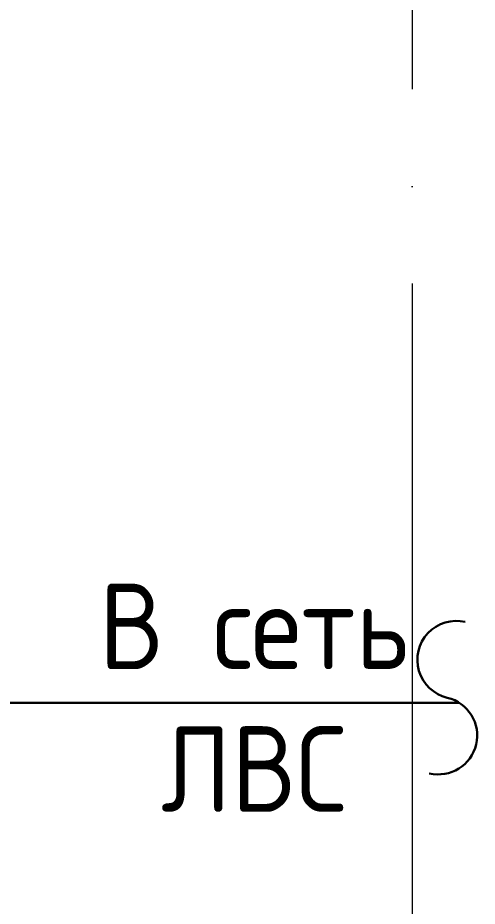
# Model space of a CAD drawing. Header units: millimetres. Extents: x -325553 to 627452, y -28539 to 738858.
# Drawn here: x -33228 to -32048, y 418522 to 420807 of the extents above; entities that cross this region are included whole.
import ezdxf

# ---------------------------------------------------------------- set-up
doc = ezdxf.new("R2010")
doc.units = ezdxf.units.MM
doc.linetypes.add('ADSK_Линия сетки', pattern=[25, 20, -2.5, 0, -2.5])
doc.layers.add('RC-Таблицы', color=7, linetype='Continuous')
doc.layers.add('лс', color=5, linetype='Continuous', lineweight=30)
doc.layers.add('Оси', color=252, linetype='Continuous', lineweight=9)
doc.styles.add('ISOCPEUR', font='isocpeur.ttf', dxfattribs={"width": 0.9, "height": 350})

# ---------------------------------------------------------------- blocks, each defined once
blk = doc.blocks.new('1 этаж')
at = {"layer": 'Оси', "color": 251, "linetype": 'ADSK_Линия сетки', "ltscale": 100, "true_color": 0x636466}
blk.add_line((-32955.8, 32206.9), (-32955.8, -33769.9), dxfattribs=at)

msp = doc.modelspace()

# ---------------------------------------------------------------- linework, layer by layer
at = {"layer": 'лс', "color": 4, "linetype": 'Continuous', "ltscale": 100, "flags": 128}
msp.add_lwpolyline([(-32078.5, 419253.2, 1), (-32124.7, 419058.6, -1), (-32170.8, 418864)], format="xyb", dxfattribs=at)
at = {"layer": 'лс', "color": 4}
msp.add_lwpolyline([(-33826.3, 419045.7), (-32094.1, 419045.7)], dxfattribs=at)

# ---------------------------------------------------------------- block references
msp.add_blockref('1 этаж', (740.6, 437918.3))

# ---------------------------------------------------------------- texts
at = {"layer": 'RC-Таблицы', "linetype": 'Continuous', "lineweight": 40, "transparency": 33554687, "insert": (-32620.1, 419058.6), "char_height": 220, "width": 1998.724, "attachment_point": 5, "style": 'ISOCPEUR'}
msp.add_mtext('В сеть\\PЛВС', dxfattribs=at)

doc.saveas('drawing.dxf')
